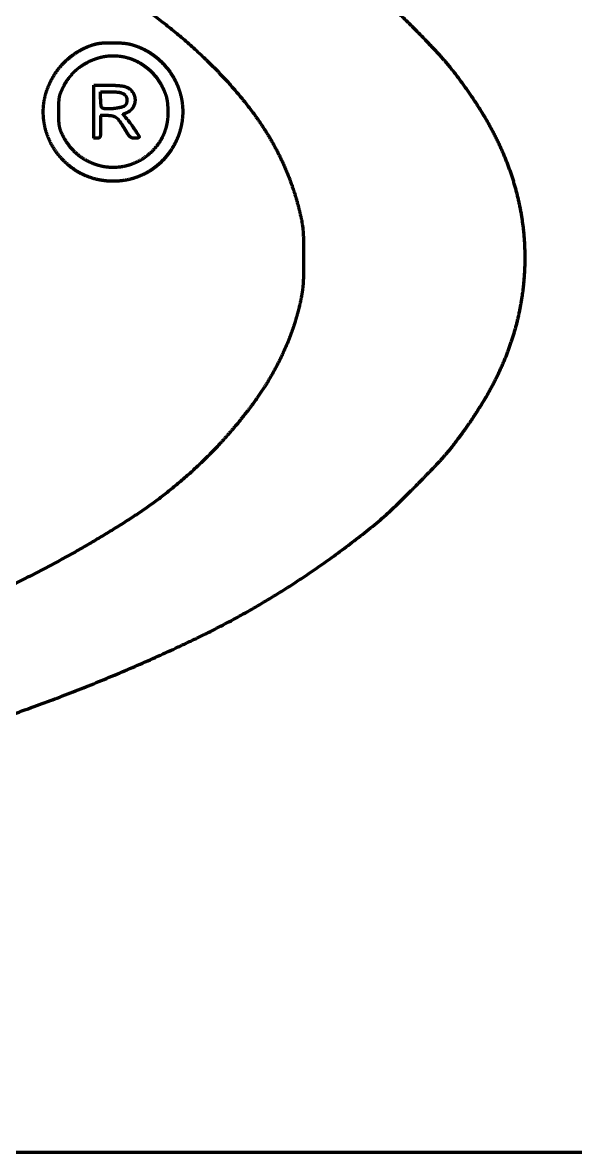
# Model space of a CAD drawing. Header units: inches. Extents: x -2983 to 7024, y 422 to 5529.
# Drawn here: x 3229.3 to 3264.4, y 3820.4 to 3892.3 of the extents above; entities that cross this region are included whole.
import ezdxf

# ---------------------------------------------------------------- set-up
doc = ezdxf.new("R2010")
doc.units = ezdxf.units.IN

msp = doc.modelspace()

# ---------------------------------------------------------------- linework, layer by layer
at = {"linetype": 'Continuous', "lineweight": 70}
msp.add_line((3388.784, 3820.392), (2954.784, 3820.392), dxfattribs=at)
for points, weights, knots in [([(3168.347, 3839.843), (3169.78, 3839.834), (3171.214, 3839.83), (3174.084, 3839.83), (3175.52, 3839.835), (3177.908, 3839.849), (3178.86, 3839.865), (3180.668, 3839.912), (3181.525, 3839.945), (3183.453, 3840.042), (3184.525, 3840.103), (3192.42, 3840.598), (3199.213, 3841.378), (3212.187, 3843.551), (3218.335, 3845.001), (3229.722, 3848.486), (3234.934, 3850.51), (3239.984, 3852.91), (3244.229, 3854.926), (3248.194, 3857.45), (3252.187, 3860.748), (3252.545, 3861.067), (3253.393, 3861.883), (3253.89, 3862.374), (3254.864, 3863.361), (3255.342, 3863.858), (3256.109, 3864.675), (3256.389, 3865.003), (3257.363, 3866.261), (3258.02, 3867.217), (3259.158, 3869.099), (3259.623, 3870.028), (3260.012, 3870.992), (3260.377, 3871.898), (3260.663, 3872.832), (3260.867, 3873.786), (3261.071, 3874.741), (3261.191, 3875.709), (3261.228, 3876.684), (3261.268, 3877.768), (3261.201, 3878.851), (3261.027, 3879.922), (3260.851, 3881.001), (3260.571, 3882.058), (3260.19, 3883.083), (3259.787, 3884.169), (3259.287, 3885.213), (3258.695, 3886.208), (3258.045, 3887.299), (3257.322, 3888.344), (3256.236, 3889.703), (3255.929, 3890.058), (3255.182, 3890.86), (3254.749, 3891.311), (3253.858, 3892.207), (3253.401, 3892.652), (3252.56, 3893.444), (3252.173, 3893.786), (3248.544, 3896.807), (3245.024, 3899.104), (3241.261, 3900.98), (3236.803, 3903.202), (3232.201, 3905.108), (3222.146, 3908.473), (3216.714, 3909.921), (3205.223, 3912.229), (3199.193, 3913.136), (3192.184, 3913.842), (3191.242, 3913.93), (3189.343, 3914.093), (3188.387, 3914.168), (3186.429, 3914.309), (3185.427, 3914.374), (3183.349, 3914.495), (3182.272, 3914.551), (3181.195, 3914.602)], [0.500003680185, 0.500002166144, 0.500002166144, 0.500002097056, 0.500002097056, 0.499986947081, 0.499986947081, 0.499979608822, 0.499979608822, 0.499997302433, 0.499997302433, 0.499558871273, 0.499558871273, 0.499287829862, 0.499287829862, 0.499109929169, 0.499109929169, 0.500003680185, 0.497471929658, 0.497471929658, 0.499762034183, 0.499762034183, 0.499975946134, 0.499975946134, 0.499977921886, 0.499977921886, 0.499631917112, 0.499631917112, 0.49944898704, 0.49944898704, 0.498931840545, 0.498931840545, 0.500003680185, 0.498759302358, 0.498759302358, 0.500003680185, 0.498753551362, 0.498753551362, 0.500003680185, 0.498357304212, 0.498357304212, 0.500003680185, 0.498435704494, 0.498435704494, 0.500003680185, 0.49863329398, 0.49863329398, 0.500003680185, 0.499218488989, 0.499218488989, 0.499765925558, 0.499765925558, 0.499959205342, 0.499959205342, 0.499958724923, 0.499958724923, 0.499847369961, 0.499847369961, 0.497767671046, 0.497767671046, 0.500003680185, 0.499194279285, 0.499194279285, 0.499354848193, 0.499354848193, 0.4996055757, 0.4996055757, 0.499994627424, 0.499994627424, 0.499995368253, 0.499995368253, 0.499996135884, 0.499996135884, 0.499998773272, 0.499998773272, 0.500003680185], [0, 0, 0, 0, 0.0209, 0.0209, 0.041831, 0.041831, 0.055706, 0.055706, 0.068202, 0.068202, 0.083849, 0.083849, 0.183524, 0.183524, 0.275689, 0.275689, 0.357386, 0.357386, 0.357386, 0.426176, 0.426176, 0.433231, 0.433231, 0.4435, 0.4435, 0.453652, 0.453652, 0.459996, 0.459996, 0.477083, 0.477083, 0.492412, 0.492412, 0.492412, 0.506844, 0.506844, 0.506844, 0.521301, 0.521301, 0.521301, 0.537414, 0.537414, 0.537414, 0.553712, 0.553712, 0.553712, 0.571022, 0.571022, 0.571022, 0.590062, 0.590062, 0.597116, 0.597116, 0.60651, 0.60651, 0.616097, 0.616097, 0.623865, 0.623865, 0.687044, 0.687044, 0.687044, 0.762241, 0.762241, 0.847249, 0.847249, 0.939583, 0.939583, 0.953916, 0.953916, 0.968457, 0.968457, 0.983662, 0.983662, 1, 1, 1, 1]), ([(3169.348, 3908.792), (3165.851, 3908.711), (3162.358, 3908.534), (3155.548, 3908.004), (3152.236, 3907.64), (3145.782, 3906.724), (3142.644, 3906.172), (3136.53, 3904.888), (3133.559, 3904.147), (3128.341, 3902.637), (3126.087, 3901.901), (3121.768, 3900.324), (3119.709, 3899.475), (3115.824, 3897.683), (3114.003, 3896.741), (3110.626, 3894.801), (3109.086, 3893.786), (3106.705, 3891.998), (3105.83, 3891.277), (3104.203, 3889.805), (3103.458, 3889.052), (3102.105, 3887.52), (3101.499, 3886.745), (3100.425, 3885.186), (3099.968, 3884.4), (3099.437, 3883.303), (3099.309, 3883.022), (3099.077, 3882.475), (3098.974, 3882.209), (3098.783, 3881.668), (3098.695, 3881.393), (3098.529, 3880.808), (3098.449, 3880.5), (3098.325, 3879.975), (3098.279, 3879.76), (3098.208, 3879.38), (3098.186, 3879.215), (3098.156, 3878.848), (3098.147, 3878.646), (3098.14, 3878.055), (3098.138, 3877.666), (3098.138, 3876.917), (3098.141, 3876.558), (3098.148, 3875.984), (3098.157, 3875.769), (3098.183, 3875.387), (3098.201, 3875.22), (3098.254, 3874.872), (3098.287, 3874.692), (3098.526, 3873.597), (3098.808, 3872.702), (3099.17, 3871.836), (3099.543, 3870.942), (3099.989, 3870.082), (3100.503, 3869.261), (3101.06, 3868.373), (3101.681, 3867.529), (3103.126, 3865.847), (3103.935, 3865.002), (3104.788, 3864.202), (3107.321, 3861.828), (3110.147, 3859.811), (3113.217, 3858.19), (3116.97, 3856.207), (3120.858, 3854.504), (3129.429, 3851.476), (3134.092, 3850.164), (3143.966, 3848.069), (3149.15, 3847.245), (3157.578, 3846.344), (3160.796, 3846.094), (3167.281, 3845.776), (3170.545, 3845.706), (3177.065, 3845.749), (3180.319, 3845.861), (3186.763, 3846.262), (3189.951, 3846.554), (3198.795, 3847.627), (3204.414, 3848.633), (3214.95, 3851.14), (3219.825, 3852.711), (3224.563, 3854.657), (3228.598, 3856.314), (3232.466, 3858.329), (3236.136, 3860.686), (3239.074, 3862.572), (3241.634, 3864.944), (3243.739, 3867.73), (3244.14, 3868.262), (3244.516, 3868.813), (3245.201, 3869.926), (3245.506, 3870.489), (3246.045, 3871.627), (3246.279, 3872.201), (3246.677, 3873.36), (3246.839, 3873.944), (3247.007, 3874.727), (3247.042, 3874.918), (3247.098, 3875.278), (3247.117, 3875.448), (3247.144, 3875.828), (3247.152, 3876.039), (3247.159, 3876.606), (3247.161, 3876.962), (3247.16, 3877.696), (3247.157, 3878.073), (3247.149, 3878.652), (3247.139, 3878.852), (3247.108, 3879.219), (3247.086, 3879.384), (3247.015, 3879.763), (3246.97, 3879.977), (3246.731, 3880.991), (3246.484, 3881.777), (3245.872, 3883.312), (3245.511, 3884.057), (3244.659, 3885.527), (3244.172, 3886.249), (3243.052, 3887.686), (3242.428, 3888.404), (3240.46, 3890.443), (3239.041, 3891.681), (3235.824, 3894.04), (3234.052, 3895.18), (3230.165, 3897.359), (3228.057, 3898.395), (3223.502, 3900.333), (3221.069, 3901.255), (3215.727, 3903.037), (3212.815, 3903.874), (3206.726, 3905.348), (3203.557, 3905.999), (3197.017, 3907.109), (3193.649, 3907.567), (3186.773, 3908.269), (3183.268, 3908.522), (3179.068, 3908.699), (3178.379, 3908.719), (3176.607, 3908.752), (3175.526, 3908.768), (3173.369, 3908.793), (3172.295, 3908.803), (3170.596, 3908.812), (3169.972, 3908.807), (3169.348, 3908.792)], [0.500093243168, 0.499968918944, 0.499968918944, 0.499927037543, 0.499927037543, 0.499911098367, 0.499911098367, 0.499861647373, 0.499861647373, 0.499898802127, 0.499898802127, 0.499810239054, 0.499810239054, 0.49976208682, 0.49976208682, 0.499467269408, 0.499467269408, 0.49974646444, 0.49974646444, 0.499573085874, 0.499573085874, 0.499488227391, 0.499488227391, 0.49912322686, 0.49912322686, 0.499992527148, 0.499992527148, 0.499930492133, 0.499930492133, 0.499935021323, 0.499935021323, 0.500006461427, 0.500006461427, 0.500004118567, 0.500004118567, 0.499641098677, 0.499641098677, 0.499888634211, 0.499888634211, 0.50008763937, 0.50008763937, 0.500086385394, 0.500086385394, 0.499968171436, 0.499968171436, 0.499810513552, 0.499810513552, 0.49991978318, 0.49991978318, 0.498730676658, 0.498730676658, 0.500093243168, 0.498971631333, 0.498971631333, 0.500093243168, 0.499157234141, 0.499157234141, 0.499608979647, 0.499608979647, 0.500093243168, 0.4971219785, 0.4971219785, 0.500093243168, 0.499199916727, 0.499199916727, 0.499383490015, 0.499383490015, 0.499654288058, 0.499654288058, 0.499955791954, 0.499955791954, 0.499964844697, 0.499964844697, 0.499964159273, 0.499964159273, 0.499950302194, 0.499950302194, 0.49956284229, 0.49956284229, 0.499077013387, 0.499077013387, 0.500093243168, 0.498729474404, 0.498729474404, 0.500093243168, 0.494910309467, 0.494910309467, 0.500093243168, 0.499710351131, 0.499710351131, 0.499604481794, 0.499604481794, 0.49956969486, 0.49956969486, 0.499495067823, 0.499495067823, 0.499959650135, 0.499959650135, 0.499795584787, 0.499795584787, 0.499953504743, 0.499953504743, 0.500085889184, 0.500085889184, 0.500086958789, 0.500086958789, 0.499890660625, 0.499890660625, 0.499663401309, 0.499663401309, 0.500004641898, 0.500004641898, 0.499181752679, 0.499181752679, 0.499208615396, 0.499208615396, 0.499306402964, 0.499306402964, 0.499628453376, 0.499628453376, 0.498884407075, 0.498884407075, 0.499477873797, 0.499477873797, 0.499599926964, 0.499599926964, 0.499825646443, 0.499825646443, 0.499795246802, 0.499795246802, 0.499892445713, 0.499892445713, 0.499910480947, 0.499910480947, 0.499943927995, 0.499943927995, 0.50006989904, 0.50006989904, 0.500091447584, 0.500091447584, 0.500091603784, 0.500091603784, 0.500058956377, 0.500058956377, 0.500093243168], [0, 0, 0, 0, 0.031224, 0.031224, 0.060964, 0.060964, 0.08939, 0.08939, 0.116688, 0.116688, 0.137822, 0.137822, 0.157663, 0.157663, 0.17592, 0.17592, 0.192316, 0.192316, 0.20239, 0.20239, 0.211797, 0.211797, 0.220519, 0.220519, 0.228566, 0.228566, 0.2313, 0.2313, 0.233823, 0.233823, 0.236373, 0.236373, 0.239192, 0.239192, 0.241135, 0.241135, 0.242607, 0.242607, 0.24439, 0.24439, 0.247825, 0.247825, 0.250997, 0.250997, 0.25289, 0.25289, 0.254377, 0.254377, 0.255989, 0.255989, 0.264237, 0.264237, 0.264237, 0.272736, 0.272736, 0.272736, 0.281911, 0.281911, 0.292141, 0.292141, 0.292141, 0.322328, 0.322328, 0.322328, 0.359169, 0.359169, 0.401161, 0.401161, 0.44661, 0.44661, 0.474554, 0.474554, 0.50281, 0.50281, 0.53098, 0.53098, 0.558668, 0.558668, 0.607993, 0.607993, 0.652163, 0.652163, 0.652163, 0.689671, 0.689671, 0.689671, 0.719383, 0.719383, 0.719383, 0.725052, 0.725052, 0.730491, 0.730491, 0.735749, 0.735749, 0.740886, 0.740886, 0.742535, 0.742535, 0.743977, 0.743977, 0.745764, 0.745764, 0.748781, 0.748781, 0.751976, 0.751976, 0.753677, 0.753677, 0.755088, 0.755088, 0.756935, 0.756935, 0.763888, 0.763888, 0.770863, 0.770863, 0.778191, 0.778191, 0.786182, 0.786182, 0.801966, 0.801966, 0.819606, 0.819606, 0.839255, 0.839255, 0.861003, 0.861003, 0.886316, 0.886316, 0.913339, 0.913339, 0.941707, 0.941707, 0.971038, 0.971038, 0.976793, 0.976793, 0.985822, 0.985822, 0.99479, 0.99479, 1, 1, 1, 1]), ([(3235.061, 3882.157), (3234.638, 3882.157), (3234.219, 3882.216), (3233.812, 3882.333), (3233.413, 3882.448), (3233.034, 3882.62), (3232.685, 3882.846), (3232.12, 3883.212), (3231.646, 3883.692), (3231.286, 3884.262), (3230.933, 3884.823), (3230.716, 3885.449), (3230.647, 3886.108), (3230.577, 3886.767), (3230.659, 3887.425), (3230.889, 3888.047), (3231.122, 3888.679), (3231.485, 3889.247), (3231.962, 3889.723), (3232.105, 3889.866), (3232.257, 3889.998), (3232.579, 3890.245), (3232.748, 3890.358), (3233.095, 3890.56), (3233.271, 3890.648), (3233.621, 3890.794), (3233.794, 3890.85), (3233.971, 3890.892), (3234.124, 3890.928), (3234.279, 3890.95), (3234.653, 3890.971), (3234.869, 3890.976), (3235.302, 3890.97), (3235.518, 3890.96), (3235.889, 3890.93), (3236.042, 3890.903), (3236.193, 3890.863)], [0.502760690818, 0.499491353621, 0.499491353621, 0.502760690818, 0.499119862273, 0.499119862273, 0.502760690818, 0.494912910067, 0.494912910067, 0.502760690818, 0.494022017808, 0.494022017808, 0.502760690818, 0.494022768248, 0.494022768248, 0.502760690818, 0.494915332762, 0.494915332762, 0.502760690818, 0.502042471469, 0.502042471469, 0.502092483564, 0.502092483564, 0.502050989819, 0.502050989819, 0.50160328508, 0.50160328508, 0.502760690818, 0.501475493166, 0.501475493166, 0.502564915037, 0.502564915037, 0.502565601488, 0.502565601488, 0.501420422907, 0.501420422907, 0.502760690818], [0, 0, 0, 0, 0.088239, 0.088239, 0.088239, 0.17431, 0.17431, 0.17431, 0.311734, 0.311734, 0.311734, 0.444476, 0.444476, 0.444476, 0.574915, 0.574915, 0.574915, 0.705542, 0.705542, 0.705542, 0.744529, 0.744529, 0.783934, 0.783934, 0.821986, 0.821986, 0.856987, 0.856987, 0.856987, 0.887138, 0.887138, 0.928736, 0.928736, 0.970248, 0.970248, 1, 1, 1, 1]), ([(3236.193, 3890.863), (3236.604, 3890.754), (3236.995, 3890.584), (3237.357, 3890.359), (3237.723, 3890.131), (3238.053, 3889.853), (3238.341, 3889.531), (3238.629, 3889.209), (3238.869, 3888.848), (3239.056, 3888.457), (3239.241, 3888.07), (3239.368, 3887.659), (3239.434, 3887.235), (3239.498, 3886.819), (3239.501, 3886.398), (3239.441, 3885.981), (3239.38, 3885.558), (3239.26, 3885.149), (3239.084, 3884.76), (3238.906, 3884.369), (3238.675, 3884.008), (3238.395, 3883.682), (3238.117, 3883.358), (3237.795, 3883.077), (3237.437, 3882.845), (3237.088, 3882.619), (3236.709, 3882.447), (3236.309, 3882.333), (3235.903, 3882.216), (3235.484, 3882.157), (3235.061, 3882.157)], [0.502760690818, 0.499079769727, 0.499079769727, 0.502760690818, 0.499365449977, 0.499365449977, 0.502760690818, 0.499389836906, 0.499389836906, 0.502760690818, 0.499220212, 0.499220212, 0.502760690818, 0.499079375594, 0.499079375594, 0.502760690818, 0.499376803502, 0.499376803502, 0.502760690818, 0.499418084943, 0.499418084943, 0.502760690818, 0.499314985918, 0.499314985918, 0.502760690818, 0.499127600337, 0.499127600337, 0.502760690818, 0.499492561793, 0.499492561793, 0.502760690818], [0, 0, 0, 0, 0.103033, 0.103033, 0.103033, 0.206731, 0.206731, 0.206731, 0.310057, 0.310057, 0.310057, 0.411835, 0.411835, 0.411835, 0.510877, 0.510877, 0.510877, 0.610617, 0.610617, 0.610617, 0.710223, 0.710223, 0.710223, 0.808655, 0.808655, 0.808655, 0.903811, 0.903811, 0.903811, 1, 1, 1, 1]), ([(3234.194, 3890.009), (3234.577, 3890.112), (3234.972, 3890.146), (3235.367, 3890.111), (3235.765, 3890.074), (3236.151, 3889.97), (3236.514, 3889.802), (3236.88, 3889.631), (3237.211, 3889.401), (3237.499, 3889.118), (3237.788, 3888.833), (3238.026, 3888.504), (3238.207, 3888.139), (3238.266, 3888.019), (3238.322, 3887.897), (3238.412, 3887.683), (3238.444, 3887.589), (3238.494, 3887.398), (3238.512, 3887.301), (3238.538, 3887.071), (3238.549, 3886.938), (3238.571, 3886.529), (3238.559, 3886.253), (3238.521, 3885.98), (3238.485, 3885.726), (3238.419, 3885.477), (3238.325, 3885.239), (3238.231, 3885.003), (3238.11, 3884.78), (3237.963, 3884.573), (3237.807, 3884.356), (3237.63, 3884.155), (3237.434, 3883.974), (3237.03, 3883.601), (3236.55, 3883.334), (3236.021, 3883.185), (3235.489, 3883.036), (3234.937, 3883.014), (3234.395, 3883.119), (3233.85, 3883.224), (3233.344, 3883.452), (3232.904, 3883.789), (3232.463, 3884.126), (3232.11, 3884.555), (3231.865, 3885.053), (3231.808, 3885.17), (3231.754, 3885.288), (3231.706, 3885.409), (3231.672, 3885.493), (3231.647, 3885.58), (3231.631, 3885.669), (3231.612, 3885.772), (3231.602, 3885.876), (3231.594, 3886.181), (3231.591, 3886.382), (3231.591, 3886.785), (3231.594, 3886.985), (3231.602, 3887.291), (3231.612, 3887.395), (3231.631, 3887.498), (3231.646, 3887.588), (3231.671, 3887.675), (3231.705, 3887.759), (3231.754, 3887.88), (3231.807, 3887.998), (3231.976, 3888.344), (3232.113, 3888.56), (3232.272, 3888.759), (3232.433, 3888.96), (3232.614, 3889.143), (3232.814, 3889.306), (3233.016, 3889.469), (3233.233, 3889.611), (3233.465, 3889.729), (3233.698, 3889.847), (3233.942, 3889.941), (3234.194, 3890.009)], [0.501352260013, 0.496143222085, 0.496143222085, 0.501352260013, 0.496376234622, 0.496376234622, 0.501352260013, 0.496493830588, 0.496493830588, 0.501352260013, 0.49669424192, 0.49669424192, 0.501352260013, 0.501207192611, 0.501207192611, 0.500490258004, 0.500490258004, 0.500483777198, 0.500483777198, 0.501203008599, 0.501203008599, 0.49982342958, 0.49982342958, 0.501352260013, 0.498978235149, 0.498978235149, 0.501352260013, 0.498904530687, 0.498904530687, 0.501352260013, 0.499573232242, 0.499573232242, 0.501352260013, 0.492103900382, 0.492103900382, 0.501352260013, 0.49237729168, 0.49237729168, 0.501352260013, 0.492498340266, 0.492498340266, 0.501352260013, 0.492529382574, 0.492529382574, 0.501352260013, 0.501132898877, 0.501132898877, 0.501352260013, 0.499544402732, 0.499544402732, 0.501352260013, 0.500390659871, 0.500390659871, 0.501325855684, 0.501325855684, 0.501325619904, 0.501325619904, 0.50040397146, 0.50040397146, 0.501352260013, 0.499572957451, 0.499572957451, 0.501352260013, 0.50113149264, 0.50113149264, 0.499340620663, 0.499340620663, 0.501352260013, 0.499447592466, 0.499447592466, 0.501352260013, 0.499482183381, 0.499482183381, 0.501352260013, 0.499549246662, 0.499549246662, 0.501352260013], [0, 0, 0, 0, 0.049315, 0.049315, 0.049315, 0.099519, 0.099519, 0.099519, 0.150715, 0.150715, 0.150715, 0.202767, 0.202767, 0.202767, 0.220094, 0.220094, 0.232874, 0.232874, 0.245649, 0.245649, 0.262937, 0.262937, 0.298793, 0.298793, 0.298793, 0.332236, 0.332236, 0.332236, 0.365432, 0.365432, 0.365432, 0.400594, 0.400594, 0.400594, 0.473104, 0.473104, 0.473104, 0.547328, 0.547328, 0.547328, 0.623268, 0.623268, 0.623268, 0.700616, 0.700616, 0.700616, 0.719069, 0.719069, 0.719069, 0.731905, 0.731905, 0.731905, 0.746795, 0.746795, 0.775505, 0.775505, 0.804163, 0.804163, 0.819125, 0.819125, 0.819125, 0.832092, 0.832092, 0.832092, 0.850729, 0.850729, 0.887367, 0.887367, 0.887367, 0.924485, 0.924485, 0.924485, 0.962058, 0.962058, 0.962058, 1, 1, 1, 1]), ([(3233.834, 3888.278), (3234.109, 3888.278), (3234.384, 3888.278), (3234.772, 3888.277), (3234.885, 3888.275), (3235.11, 3888.267), (3235.222, 3888.26), (3235.431, 3888.244), (3235.528, 3888.235), (3235.683, 3888.217), (3235.741, 3888.206), (3235.798, 3888.19)], [0.512547497698, 0.512547497698, 0.512547497698, 0.512486899532, 0.512486899532, 0.512484206421, 0.512484206421, 0.512486719234, 0.512486719234, 0.511502549951, 0.511502549951, 0.512547497698], [0, 0, 0, 0, 0.419101, 0.419101, 0.591264, 0.591264, 0.762162, 0.762162, 0.91052, 0.91052, 1, 1, 1, 1]), ([(3234.249, 3887.855), (3234.455, 3887.854), (3234.661, 3887.854), (3235.033, 3887.853), (3235.199, 3887.845), (3235.364, 3887.829), (3235.471, 3887.819), (3235.575, 3887.792), (3235.673, 3887.748), (3235.746, 3887.716), (3235.806, 3887.665), (3235.851, 3887.6), (3235.897, 3887.534), (3235.925, 3887.458), (3235.933, 3887.377), (3235.937, 3887.339), (3235.937, 3887.301), (3235.934, 3887.262), (3235.931, 3887.225), (3235.925, 3887.188), (3235.915, 3887.151), (3235.906, 3887.118), (3235.894, 3887.085), (3235.878, 3887.054), (3235.865, 3887.028), (3235.848, 3887.004), (3235.827, 3886.983), (3235.78, 3886.935), (3235.721, 3886.902), (3235.656, 3886.884), (3235.536, 3886.852), (3235.415, 3886.826), (3235.159, 3886.783), (3235.026, 3886.768), (3234.778, 3886.753), (3234.664, 3886.756), (3234.551, 3886.768), (3234.5, 3886.774), (3234.45, 3886.785), (3234.401, 3886.802), (3234.369, 3886.812), (3234.344, 3886.834), (3234.33, 3886.864), (3234.311, 3886.902), (3234.299, 3886.944), (3234.296, 3886.987), (3234.287, 3887.1), (3234.28, 3887.213), (3234.274, 3887.326)], [0.500029291858, 0.500029291858, 0.500029291858, 0.499670080763, 0.499670080763, 0.500029291858, 0.495625259135, 0.495625259135, 0.500029291858, 0.487682106893, 0.487682106893, 0.500029291858, 0.489387066891, 0.489387066891, 0.500029291858, 0.498729211134, 0.498729211134, 0.500029291858, 0.498631520506, 0.498631520506, 0.500029291858, 0.498403562023, 0.498403562023, 0.500029291858, 0.49562193218, 0.49562193218, 0.500029291858, 0.488613084265, 0.488613084265, 0.500029291858, 0.499661494622, 0.499661494622, 0.499565896915, 0.499565896915, 0.498765010518, 0.498765010518, 0.500029291858, 0.498178659682, 0.498178659682, 0.500029291858, 0.474600632955, 0.474600632955, 0.500029291858, 0.493957620046, 0.493957620046, 0.500029291858, 0.499990236047, 0.499990236047, 0.500029291858], [0, 0, 0, 0, 0.132502, 0.132502, 0.239463, 0.239463, 0.239463, 0.308707, 0.308707, 0.308707, 0.360104, 0.360104, 0.360104, 0.414043, 0.414043, 0.414043, 0.44009, 0.44009, 0.44009, 0.465894, 0.465894, 0.465894, 0.489629, 0.489629, 0.489629, 0.509815, 0.509815, 0.509815, 0.556494, 0.556494, 0.556494, 0.644653, 0.644653, 0.740147, 0.740147, 0.820941, 0.820941, 0.820941, 0.857567, 0.857567, 0.857567, 0.881241, 0.881241, 0.881241, 0.913729, 0.913729, 0.913729, 1, 1, 1, 1]), ([(3235.798, 3888.19), (3235.981, 3888.139), (3236.139, 3888.034), (3236.257, 3887.886), (3236.375, 3887.737), (3236.442, 3887.559), (3236.452, 3887.369), (3236.461, 3887.179), (3236.412, 3886.996), (3236.309, 3886.836), (3236.207, 3886.678), (3236.06, 3886.559), (3235.883, 3886.492), (3235.812, 3886.465), (3235.741, 3886.438), (3235.67, 3886.41)], [0.512547497698, 0.495817500767, 0.495817500767, 0.512547497698, 0.496197902325, 0.496197902325, 0.512547497698, 0.496060433768, 0.496060433768, 0.512547497698, 0.495526223362, 0.495526223362, 0.512547497698, 0.512547497698, 0.512547497698, 0.512547497698], [0, 0, 0, 0, 0.239494, 0.239494, 0.239494, 0.472165, 0.472165, 0.472165, 0.696789, 0.696789, 0.696789, 0.9129, 0.9129, 0.9129, 1, 1, 1, 1]), ([(3234.257, 3886.332), (3234.257, 3886.092), (3234.257, 3885.852), (3234.257, 3885.455), (3234.256, 3885.298), (3234.253, 3885.141), (3234.253, 3885.088), (3234.245, 3885.036), (3234.23, 3884.986), (3234.221, 3884.954), (3234.199, 3884.93), (3234.168, 3884.917), (3234.129, 3884.901), (3234.088, 3884.893), (3234.046, 3884.893), (3233.975, 3884.893), (3233.905, 3884.893), (3233.834, 3884.893)], [0.512547497698, 0.512547497698, 0.512547497698, 0.512536238595, 0.512536238595, 0.512547497698, 0.509442772414, 0.509442772414, 0.512547497698, 0.479264102009, 0.479264102009, 0.512547497698, 0.50591612894, 0.50591612894, 0.512547497698, 0.512547497698, 0.512547497698, 0.512547497698], [0, 0, 0, 0, 0.411217, 0.411217, 0.680831, 0.680831, 0.680831, 0.770244, 0.770244, 0.770244, 0.82257, 0.82257, 0.82257, 0.88905, 0.88905, 0.88905, 1, 1, 1, 1]), ([(3235.67, 3886.41), (3235.741, 3886.334), (3235.812, 3886.257), (3235.959, 3886.098), (3236.031, 3886.012), (3236.197, 3885.785), (3236.294, 3885.647), (3236.486, 3885.363), (3236.582, 3885.219), (3236.677, 3885.074), (3236.7, 3885.039), (3236.711, 3884.999), (3236.711, 3884.957), (3236.711, 3884.946), (3236.705, 3884.937), (3236.695, 3884.932), (3236.674, 3884.924), (3236.652, 3884.917), (3236.601, 3884.905), (3236.571, 3884.9), (3236.506, 3884.894), (3236.47, 3884.893), (3236.435, 3884.893), (3236.381, 3884.893), (3236.327, 3884.899), (3236.274, 3884.912), (3236.231, 3884.923), (3236.192, 3884.942), (3236.159, 3884.971), (3236.116, 3885.006), (3236.079, 3885.048), (3236.047, 3885.094), (3235.99, 3885.18), (3235.935, 3885.267), (3235.77, 3885.543), (3235.653, 3885.728), (3235.531, 3885.909), (3235.466, 3886.007), (3235.388, 3886.094), (3235.298, 3886.169), (3235.228, 3886.228), (3235.145, 3886.27), (3235.056, 3886.291), (3234.944, 3886.318), (3234.83, 3886.332), (3234.715, 3886.332), (3234.563, 3886.332), (3234.41, 3886.332), (3234.257, 3886.332)], [0.512547497698, 0.512547497698, 0.512547497698, 0.511965143389, 0.511965143389, 0.512491789802, 0.512491789802, 0.512535442794, 0.512535442794, 0.512547497698, 0.498353043216, 0.498353043216, 0.512547497698, 0.454585942147, 0.454585942147, 0.512547497698, 0.511465868553, 0.511465868553, 0.511693466823, 0.511693466823, 0.51221569102, 0.51221569102, 0.512547497698, 0.510102766729, 0.510102766729, 0.512547497698, 0.503663029579, 0.503663029579, 0.512547497698, 0.509111891967, 0.509111891967, 0.512547497698, 0.512434461374, 0.512434461374, 0.51243894999, 0.51243894999, 0.512547497698, 0.509092243655, 0.509092243655, 0.512547497698, 0.503535145528, 0.503535145528, 0.512547497698, 0.510164979311, 0.510164979311, 0.512547497698, 0.512547497698, 0.512547497698, 0.512547497698], [0, 0, 0, 0, 0.071126, 0.071126, 0.147377, 0.147377, 0.2621, 0.2621, 0.380042, 0.380042, 0.380042, 0.40748, 0.40748, 0.40748, 0.414127, 0.414127, 0.414127, 0.427329, 0.427329, 0.444954, 0.444954, 0.46559, 0.46559, 0.46559, 0.497117, 0.497117, 0.497117, 0.522164, 0.522164, 0.522164, 0.553749, 0.553749, 0.553749, 0.612183, 0.612183, 0.736035, 0.736035, 0.736035, 0.80189, 0.80189, 0.80189, 0.852848, 0.852848, 0.852848, 0.916014, 0.916014, 0.916014, 1, 1, 1, 1])]:
    msp.add_rational_spline(points, weights, degree=3, knots=knots, dxfattribs=at)
msp.add_open_spline([(3233.834, 3884.893), (3233.834, 3885.457), (3233.834, 3886.021), (3233.834, 3887.15), (3233.834, 3887.714), (3233.834, 3888.278)], degree=3, knots=[0, 0, 0, 0, 0.5, 0.5, 1, 1, 1, 1], dxfattribs=at)
msp.add_open_spline([(3234.274, 3887.326), (3234.266, 3887.502), (3234.258, 3887.679), (3234.249, 3887.855)], degree=3, dxfattribs=at)

doc.saveas('drawing.dxf')
